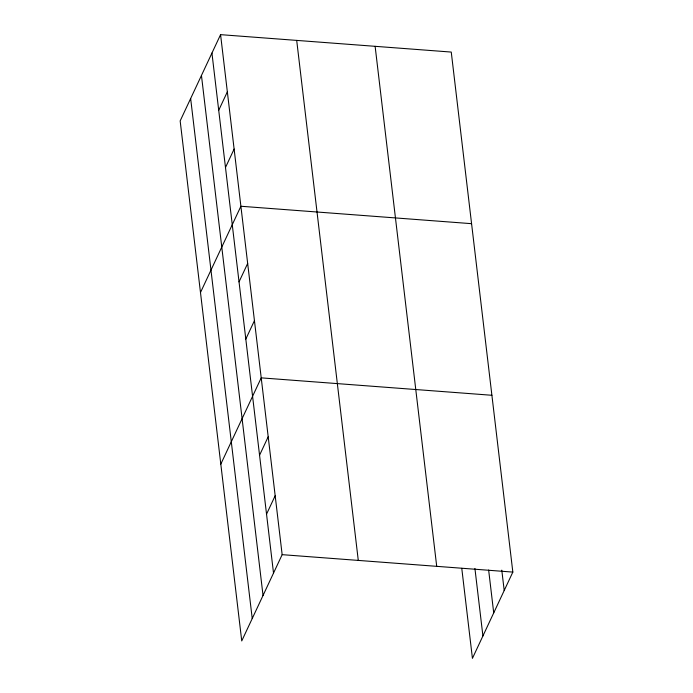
<?xml version="1.0" encoding="UTF-8"?>
<svg xmlns="http://www.w3.org/2000/svg" width="693" height="693" viewBox="0 0 693 693"><rect width="100%" height="100%" fill="white"/><g stroke="black" fill="none" stroke-linecap="round" stroke-linejoin="round"><path stroke-width="1.04" d="M220.573 34.65L180.163 120.911L241.744 640.93L282.155 554.66L220.573 34.65L451.256 52.07L512.837 572.089L472.427 658.35L461.772 568.338M218.711 110.282L227.347 91.848M225.485 167.481L234.121 149.056M200.485 292.515L240.895 206.254L471.578 223.674M239.033 281.886L247.67 263.453M245.807 339.085L254.444 320.66M220.807 464.119L261.218 377.858L491.9 395.279M259.563 455.223L268.191 436.798M266.536 514.154L275.173 495.729M282.155 554.66L512.837 572.089M501.793 570.157L504.201 590.514M488.643 570.036L493.719 612.898M474.922 568.459L482.917 635.966M375.13 46.327L436.711 566.337M296.699 40.402L358.281 560.412M211.937 53.075L273.518 573.094M201.455 75.468L263.037 595.478M190.653 98.527L252.226 618.546"/></g></svg>
